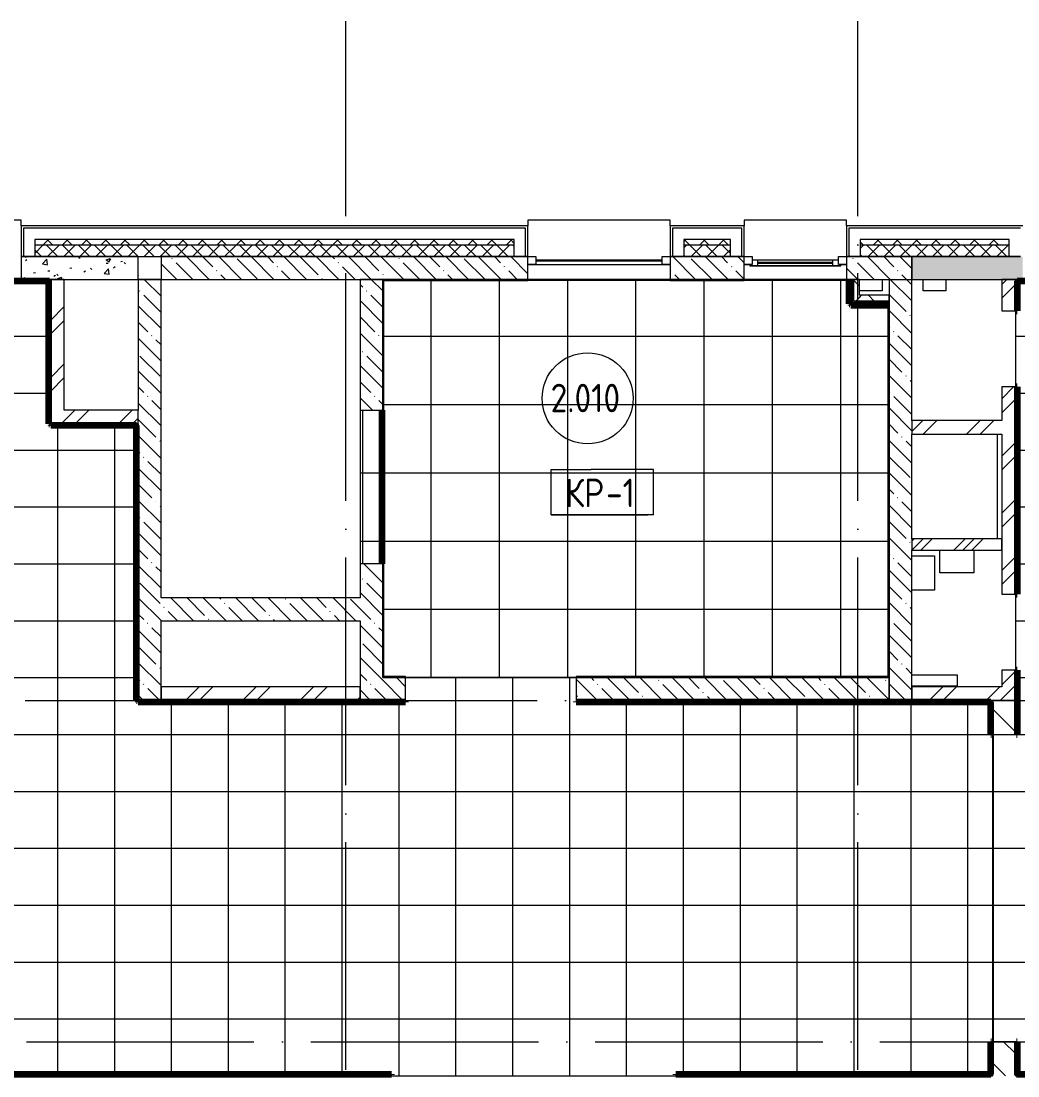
# Model space of a CAD drawing. Header units: millimetres. Extents: x 97 to 214665, y -4577 to 61202.
# Drawn here: x 81393 to 90156, y 51375 to 60645 of the extents above; entities that cross this region are included whole.
import ezdxf

# ---------------------------------------------------------------- set-up
doc = ezdxf.new("R2010")
doc.units = ezdxf.units.MM
doc.linetypes.add('ADSK_Линия сетки', pattern=[2500, 2000, -250, 0, -250])
for name, color, linetype, lineweight in [('A-AREA-____-IDEN', 2, 'Continuous', 20), ('A-FLOR-____-IDEN', 11, 'Continuous', 20), ('A-FLOR-____-OTLN', 192, 'Continuous', 9), ('A-FLOR-____-PATT', 8, 'Continuous', 9), ('A-GLAZ-____-MCUT', 151, 'Continuous', 9), ('A-GLAZ-____-OTLN', 151, 'Continuous', 9), ('A-WALL-____-MCUT', 113, 'Continuous', 9), ('A-WALL-____-PATT', 111, 'Continuous', 9), ('A-WALL-FNSH-MCUT', 113, 'Continuous', 9), ('I-WALL-____-OTLN', 2, 'Continuous', 9), ('S-GRID-____-OTLN', 1, 'Continuous', 9)]:
    doc.layers.add(name, color=color, linetype=linetype, lineweight=lineweight)
doc.styles.add('GOST Common', font='GOST_Common.ttf', dxfattribs={"width": 0.9, "height": 250})
pattern_1 = [(45, (0, 0), (-251.4472, 251.4472), []), (45, (0, 381), (-251.4472, 251.4472), [])]
pattern_2 = [(135, (0, 0), (-142.5612, -142.5612), []), (135, (142.56, 0), (-142.5612, -142.5612), [252.016, -50.403, 3.353, -47.05])]
pattern_3 = [(50, (0, 0), (364.3679, -31.8783), [38.1, -419.1]), (355, (0, 0), (-70.4859, 382.1133), [30.48, -335.28]), (100.451, (30.36, -2.66), (293.885, 350.2334), [32.38, -356.18]), (46.184, (0, 101.6), (542.1585, -84.0858), [57.15, -628.65]), (96.636, (45.2, 94.6), (474.805, 494.8554), [48.57, -534.27]), (351.184, (0, 101.6), (474.8102, 494.85), [45.72, -502.92]), (21, (50.8, 76.2), (303.2285, -204.5305), [38.1, -419.1]), (326, (50.8, 76.2), (123.6039, 368.376), [30.48, -335.28]), (71.451, (76.07, 59.16), (426.8341, 163.8427), [32.38, -356.18]), (37.5, (0, 0), (6.17665, 169.11015), [16.764, -314.452, 16.764, -323.596, -336.55]), (37.5, (0, 0), (6.17665, 169.11015), [-671.576, 16.764, -319.786]), (7.5, (0, 0), (133.63888, 200.3615), [16.764, -177.292, 16.764, -306.832, -128.27]), (7.5, (0, 0), (133.63888, 200.3615), [-517.652, 16.764, -111.506]), (327.5, (-113.28, 0), (271.18182, -11.45836), [16.764, -110.236, 16.764, -379.476, -525.78]), (327.5, (-113.28, 0), (271.18182, -11.45836), [-523.24, 16.764, -509.016]), (317.5, (-164.08, 0), (296.2585, 50.85285), [16.764, -148.336, 16.764, -246.38, -373.38]), (317.5, (-164.08, 0), (296.2585, 50.85285), [-428.244, 16.764, -356.616])]
pattern_4 = [(45, (0, 0), (-141.42136, 141.42136), []), (135, (0, 0), (-141.42136, -141.42136), [])]

# ---------------------------------------------------------------- blocks, each defined once
blk = doc.blocks.new('Окно_СКБ_1Ст1 - 120_Окно_СКБ_1Ст_900_ОК3л-29018700-О_АИ_ПП_4_200_Целиком')
at = {"layer": 'A-GLAZ-____-MCUT', "color": 90}
for p, q in [((-450, -195), (-450, -125)), ((-450, -125), (-380, -125)), ((-380, -125), (-380, -195)), ((380, -155), (-380, -155)), ((-380, -155), (-380, -195)), ((-330, -205), (-330, -155)), ((330, -205), (330, -155)), ((380, -195), (380, -125)), ((380, -125), (450, -125)), ((380, -195), (380, -155)), ((450, -125), (450, -195)), ((-380, -195), (-450, -195)), ((-380, -195), (-400, -195)), ((-400, -195), (-400, -205)), ((-400, -205), (400, -205)), ((400, -205), (-400, -205)), ((450, -195), (380, -195)), ((400, -195), (380, -195)), ((400, -205), (400, -195))]:
    blk.add_line(p, q, dxfattribs=at)
at = {"layer": 'A-GLAZ-____-MCUT', "color": 10, "lineweight": 5}
for p, q in [((-330, -175), (330, -175)), ((330, -185), (-330, -185))]:
    blk.add_line(p, q, dxfattribs=at)
at = {"layer": 'A-GLAZ-____-OTLN', "color": 10, "lineweight": 5}
for p, q in [((-450, -195), (-400, -195)), ((400, -195), (450, -195))]:
    blk.add_line(p, q, dxfattribs=at)
blk = doc.blocks.new('WNW_Отлив1 - Отлив_металлический 2-28596055-О_АИ_ПП_4_200_Целиком')
at = {"layer": 'A-GLAZ-____-OTLN', "color": 10, "lineweight": 5}
for p, q in [((450, 320), (-450, 320)), ((-450, 320), (-450, 270)), ((450, 270), (450, 320))]:
    blk.add_line(p, q, dxfattribs=at)
blk = doc.blocks.new('WNW_Отлив1 - Отлив_металлический 2-28598996-О_АИ_ПП_4_200_Целиком')
at = {"layer": 'A-GLAZ-____-OTLN', "color": 10, "lineweight": 5}
for p, q in [((625, 320), (-625, 320)), ((-625, 320), (-625, 270)), ((625, 270), (625, 320))]:
    blk.add_line(p, q, dxfattribs=at)
blk = doc.blocks.new('Окно_СКБ_1Ст1 - 120_Окно_СКБ_1Ст_1250_ОК14Л-29018784-О_АИ_ПП_4_200_Целиком')
at = {"layer": 'A-GLAZ-____-MCUT', "color": 90}
for p, q in [((-625, -195), (-625, -125)), ((-625, -125), (-555, -125)), ((-555, -125), (-555, -195)), ((555, -195), (555, -125)), ((555, -125), (625, -125)), ((625, -125), (625, -195)), ((-555, -195), (-625, -195)), ((625, -195), (555, -195))]:
    blk.add_line(p, q, dxfattribs=at)
at = {"layer": 'A-GLAZ-____-MCUT', "color": 10, "lineweight": 5}
for p, q in [((555, -155), (-555, -155)), ((555, -165), (-555, -165))]:
    blk.add_line(p, q, dxfattribs=at)
at = {"layer": 'A-GLAZ-____-OTLN', "color": 10, "lineweight": 5}
blk.add_line((-625, -195), (625, -195), dxfattribs=at)
blk = doc.blocks.new('0083_СОШ675_АР_R22_rvt-1-О_АИ_ПП_4_200_Целиком')
at = {"layer": 'A-WALL-____-PATT', "lineweight": 5}
h = blk.add_hatch(dxfattribs=at)
h.set_pattern_fill('FP_7', color=10, style=0, pattern_type=2)
h.set_pattern_definition([(135, (0, 0), (-84.85281, -84.85281), []), (225, (0, 0), (84.85281, -84.85281), [])])
h.paths.add_polyline_path([(69260, 58675), (69260, 58725), (63140.2, 58725), (63140.2, 58675), (68796.9, 58675)])
h.paths.add_polyline_path([(61290, 58675), (61700.2, 58675), (61700.2, 58725), (61290, 58725)])
h.paths.add_polyline_path([(60099.7, 58675), (60150, 58675), (60150, 58725), (52970.2, 58725), (52970.2, 58675), (59133.4, 58675)])
h.paths.add_polyline_path([(49930.2, 58675), (49930.2, 58725), (48670.2, 58725), (48670.2, 58675), (49469.8, 58675)])
h.paths.add_polyline_path([(45630.2, 58675), (45630.2, 58725), (44320.2, 58725), (44320.2, 58675), (45604.4, 58675)])
h.paths.add_polyline_path([(43180.2, 58675), (43180.2, 58725), (42770.2, 58725), (42770.2, 58675)])
h.paths.add_polyline_path([(41280.2, 58675), (41280.2, 58725), (39970.2, 58725), (39970.2, 58675), (40772.6, 58675)])
h.paths.add_polyline_path([(36930.2, 58675), (36930.2, 58725), (35620.2, 58725), (35620.2, 58675), (36907.2, 58675)])
h.paths.add_polyline_path([(32580.2, 58675), (32580.2, 58725), (31270.2, 58725), (31270.2, 58675), (32075.5, 58675)])
h.paths.add_polyline_path([(29720, 58675), (30130.2, 58675), (30130.2, 58725), (29720, 58725)])
h.paths.add_polyline_path([(28230, 58675), (28230, 58725), (24015, 58725), (24015, 58675), (25311, 58675)])
h.paths.add_polyline_path([(22411.9, 58675), (22525, 58675), (22525, 58725), (22025, 58725), (22025, 58675)])
h.paths.add_polyline_path([(20885, 58675), (20885, 58725), (12870, 58725), (12870, 58675), (20479.2, 58675)])
h.paths.add_polyline_path([(8883, 58675), (9830, 58675), (9830, 58725), (8870, 58725), (8870, 58675)])
h.paths.add_polyline_path([(7430, 58675), (7430, 58725), (-350, 58725), (-350, 58675), (5983.9, 58675)])
h = blk.add_hatch(dxfattribs=at)
h.set_pattern_fill('FP_21', color=10, style=0, pattern_type=2)
h.set_pattern_definition([(45, (0, 0), (-70.71068, 70.71068), []), (135, (0, 0), (-70.71068, -70.71068), [])])
h.paths.add_polyline_path([(69050, 58575), (69260, 58575), (69260, 58675), (63140.2, 58675), (63140.2, 58575), (68796.9, 58575)])
h.paths.add_polyline_path([(59250, 58575), (60150, 58575), (60150, 58675), (52970.2, 58675), (52970.2, 58575), (59133.4, 58575)])
h.paths.add_polyline_path([(61290, 58575), (61700.2, 58575), (61700.2, 58675), (61290, 58675)])
h.paths.add_polyline_path([(49650, 58575), (49650, 58575), (49930.2, 58575), (49930.2, 58675), (48670.2, 58675), (48670.2, 58575), (49469.8, 58575)])
h.paths.add_polyline_path([(45350, 58575), (45350, 58575), (45630.2, 58575), (45630.2, 58675), (44320.2, 58675), (44320.2, 58575), (44638.1, 58575)])
h.paths.add_polyline_path([(40772.6, 58575), (41280.2, 58575), (41280.2, 58675), (39970.2, 58675), (39970.2, 58575)])
h.paths.add_polyline_path([(43180.2, 58575), (43180.2, 58675), (42770.2, 58675), (42770.2, 58575)])
h.paths.add_polyline_path([(36907.2, 58575), (36930.2, 58575), (36930.2, 58675), (35620.2, 58675), (35620.2, 58575), (36350, 58575)])
h.paths.add_polyline_path([(31270.2, 58575), (32580.2, 58575), (32580.2, 58675), (31270.2, 58675)])
h.paths.add_polyline_path([(29720, 58575), (30130.2, 58575), (30130.2, 58675), (29720, 58675)])
h.paths.add_polyline_path([(28230, 58575), (28230, 58675), (24015, 58675), (24015, 58575), (25311, 58575)])
h.paths.add_polyline_path([(22525, 58575), (22525, 58675), (22025, 58675), (22025, 58575), (22411.9, 58575)])
h.paths.add_polyline_path([(20885, 58575), (20885, 58675), (12870, 58675), (12870, 58575), (20479.2, 58575)])
h.paths.add_polyline_path([(9830, 58575), (9830, 58675), (8870, 58675), (8870, 58575), (9100, 58575)])
h.paths.add_polyline_path([(7430, 58575), (7430, 58675), (-300, 58675), (-300, 58575), (5983.9, 58575)])
h = blk.add_hatch(dxfattribs=at)
h.set_pattern_fill('FP_74', color=10, style=0, pattern_type=2)
h.set_pattern_definition(pattern_3)
h.paths.add_polyline_path([(24925, 58375), (24925, 58575), (23895, 58575), (23895, 58375), (24344.6, 58375)])
h = blk.add_hatch(dxfattribs=at)
h.set_pattern_fill('FP_31', color=10, style=0, pattern_type=2)
h.set_pattern_definition(pattern_2)
h.paths.add_polyline_path([(31725, 58375), (31725, 58575), (31150.2, 58575), (31150.2, 58375), (31592.3, 58375)])
h.paths.add_polyline_path([(30142.8, 58375), (30250.2, 58375), (30250.2, 58575), (29600, 58575), (29600, 58375)])
h.paths.add_polyline_path([(28350, 58375), (28350, 58575), (25125, 58575), (25125, 58375), (25311, 58375)])
h = blk.add_hatch(dxfattribs=at)
h.set_pattern_fill('FP_74', color=10, style=0, pattern_type=2)
h.set_pattern_definition(pattern_3)
h.paths.add_polyline_path([(69050, 58375), (69050, 58575), (63750, 58575), (63750, 58375), (68796.9, 58375)])
h.paths.add_polyline_path([(63020.2, 58375), (63350, 58375), (63350, 58575), (63020.2, 58575), (63020.2, 58462.3)])
h.paths.add_polyline_path([(61545, 58375), (61820.2, 58375), (61820.2, 58575), (61170, 58575), (61170, 58375)])
h.paths.add_polyline_path([(60270, 58375), (60270, 58575), (59250, 58575), (59250, 58375), (60099.7, 58375)])
h.paths.add_polyline_path([(58850, 58375), (58850, 58575), (54750, 58575), (54750, 58375), (58167, 58375)])
h.paths.add_polyline_path([(54301.6, 58375), (54350, 58375), (54350, 58575), (52850.2, 58575), (52850.2, 58375), (53600, 58375)])
h.paths.add_polyline_path([(49650, 58375), (49650, 58575), (48550.2, 58575), (48550.2, 58375), (49469.8, 58375)])
h.paths.add_polyline_path([(45121.2, 58375), (45350, 58375), (45350, 58575), (44200.2, 58575), (44200.2, 58375), (44638.1, 58375)])
h.paths.add_polyline_path([(41400.2, 58375), (41400.2, 58575), (41250, 58575), (41250, 58375)])
h.paths.add_polyline_path([(43300.2, 58375), (43300.2, 58575), (42650.2, 58575), (42650.2, 58375), (42705.4, 58375)])
h.paths.add_polyline_path([(40772.6, 58375), (40850, 58375), (40850, 58575), (39850.2, 58575), (39850.2, 58375), (40289.5, 58375)])
h.paths.add_polyline_path([(37050.2, 58375), (37050.2, 58575), (36350, 58575), (36350, 58375), (36907.2, 58375)])
h.paths.add_polyline_path([(35940.9, 58375), (35950, 58375), (35950, 58575), (35500.2, 58575), (35500.2, 58375)])
h.paths.add_polyline_path([(32635, 58375), (32700.2, 58375), (32700.2, 58575), (31725, 58575), (31725, 58375), (32515, 58375)])
h = blk.add_hatch(dxfattribs=at)
h.set_pattern_fill('FP_11', color=10, style=0, pattern_type=2)
h.set_pattern_definition(pattern_1)
h.paths.add_polyline_path([(24275, 57105), (24275, 58375), (24155, 58375), (24155, 57105)])
h = blk.add_hatch(dxfattribs=at)
h.set_pattern_fill('FP_31', color=10, style=0, pattern_type=2)
h.set_pattern_definition(pattern_2)
h.paths.add_polyline_path([(25125, 54675), (25125, 58375), (24925, 58375), (24925, 54675)])
h = blk.add_hatch(dxfattribs=at)
h.set_pattern_fill('FP_31', color=10, style=0, pattern_type=2)
h.set_pattern_definition(pattern_2)
h.paths.add_polyline_path([(27075, 54675), (27075, 55875), (26875, 55875), (26875, 54675)])
h.paths.add_polyline_path([(27075, 57225), (27075, 58375), (26875, 58375), (26875, 57225)])
h = blk.add_hatch(dxfattribs=at)
h.set_pattern_fill('FP_20', color=252, style=0, pattern_type=2)
h.set_pattern_definition(pattern_4)
h.paths.add_polyline_path([(31265, 58185), (31265, 58375.1), (31215, 58375.1), (31215, 58185)])
h = blk.add_hatch(dxfattribs=at)
h.set_pattern_fill('FP_31', color=10, style=0, pattern_type=2)
h.set_pattern_definition(pattern_2)
h.paths.add_polyline_path([(31525, 54675), (31725, 54675), (31725, 58375), (31525, 58375), (31525, 54847.8)])
h = blk.add_hatch(dxfattribs=at)
h.set_pattern_fill('FP_11', color=10, style=0, pattern_type=2)
h.set_pattern_definition(pattern_1)
h.paths.add_polyline_path([(32635, 54795), (32635, 54940), (32515, 54940), (32515, 54795)])
h.paths.add_polyline_path([(32635, 55610), (32635, 57430), (32515, 57430), (32515, 55610)])
h.paths.add_polyline_path([(32635, 58100), (32635, 58375), (32515, 58375), (32515, 58100)])
h = blk.add_hatch(dxfattribs=at)
h.set_pattern_fill('FP_20', color=252, style=0, pattern_type=2)
h.set_pattern_definition(pattern_4)
h.paths.add_polyline_path([(31525, 58185), (31525, 58235), (31265, 58235), (31265, 58185)])
h = blk.add_hatch(dxfattribs=at)
h.set_pattern_fill('FP_11', color=10, style=0, pattern_type=2)
h.set_pattern_definition(pattern_1)
h.paths.add_polyline_path([(24925, 57105), (24925, 57225), (24275, 57225), (24275, 57105)])
h = blk.add_hatch(dxfattribs=at)
h.set_pattern_fill('FP_11', color=10, style=0, pattern_type=2)
h.set_pattern_definition(pattern_1)
h.paths.add_polyline_path([(31725, 57015), (32515, 57015), (32515, 57135), (31725, 57135)])
h = blk.add_hatch(dxfattribs=at)
h.set_pattern_fill('FP_15', color=10, style=0, pattern_type=2)
h.set_pattern_definition([(45, (0, 0), (-224.5064, 224.5064), []), (45, (79.38, 0), (0, 449.0128), []), (45, (-79.38, 0), (0, 449.0128), [])])
h.paths.add_polyline_path([(31725, 55995), (32515, 55995), (32515, 56095), (31725, 56095)])
h = blk.add_hatch(dxfattribs=at)
h.set_pattern_fill('FP_31', color=10, style=0, pattern_type=2)
h.set_pattern_definition(pattern_2)
h.paths.add_polyline_path([(26875, 55375), (26875, 55575), (25125, 55575), (25125, 55375), (25311, 55375)])
h = blk.add_hatch(dxfattribs=at)
h.set_pattern_fill('FP_11', color=10, style=0, pattern_type=2)
h.set_pattern_definition(pattern_1)
h.paths.add_polyline_path([(26875, 54675), (26875, 54795), (25125, 54795), (25125, 54675), (25311, 54675)])
h = blk.add_hatch(dxfattribs=at)
h.set_pattern_fill('FP_31', color=10, style=0, pattern_type=2)
h.set_pattern_definition(pattern_2)
h.paths.add_polyline_path([(31525, 54675), (31525, 54875), (28775, 54875), (28775, 54675), (31109.1, 54675)])
h.paths.add_polyline_path([(27075, 54675), (27275, 54675), (27275, 54875), (27075, 54875), (27075, 54847.8)])
h = blk.add_hatch(dxfattribs=at)
h.set_pattern_fill('FP_11', color=10, style=0, pattern_type=2)
h.set_pattern_definition(pattern_1)
h.paths.add_polyline_path([(32435, 54675), (32635, 54675), (32635, 54795), (31725, 54795), (31725, 54675)])
h = blk.add_hatch(dxfattribs=at)
h.set_pattern_fill('FP_8', color=10, style=0, pattern_type=2)
h.set_pattern_definition([(135, (0, 0), (-141.42136, -141.42136), [])])
h.paths.add_polyline_path([(32635, 51375), (32635, 51675), (32435, 51675), (32435, 51375)])
h.paths.add_polyline_path([(32435, 54375), (32635, 54375), (32635, 54675), (32435, 54675)])
at = {"layer": 'A-FLOR-____-OTLN', "color": 90}
for p, q in [((31265, 58374.8), (31464.8, 58374.8)), ((31464.8, 58374.8), (31464.8, 58274.8)), ((31825, 58274.8), (31825, 58374.8)), ((31825, 58374.8), (32025, 58374.8)), ((32025, 58374.8), (32025, 58274.8)), ((31464.8, 58274.8), (31265, 58274.8)), ((32025, 58274.8), (31825, 58274.8)), ((32475, 57015), (32475, 56095)), ((31970.5, 55795), (31970.5, 55995)), ((32270.5, 55995), (32270.5, 55795)), ((31725, 55945), (31925, 55945)), ((31925, 55945), (31925, 55645)), ((32270.5, 55795), (31970.5, 55795)), ((31925, 55645), (31725, 55645)), ((31725, 54900), (32125, 54900)), ((32125, 54900), (32125, 54800)), ((32125, 54800), (31725, 54800))]:
    blk.add_line(p, q, dxfattribs=at)
at = {"layer": 'A-WALL-____-MCUT', "color": 10, "lineweight": 5}
for p, q in [((23915, 58825), (23915, 58575)), ((28330, 58825), (23915, 58825)), ((28330, 58575), (28330, 58825)), ((29620, 58825), (29620, 58575)), ((30230.2, 58825), (29620, 58825)), ((30230.2, 58575), (30230.2, 58825)), ((31170.2, 58825), (31170.2, 58575)), ((32680.2, 58825), (31170.2, 58825)), ((24015, 58725), (24015, 58675)), ((28230, 58725), (24015, 58725)), ((28230, 58675), (28230, 58725)), ((29720, 58725), (29720, 58675)), ((30130.2, 58725), (29720, 58725)), ((30130.2, 58675), (30130.2, 58725)), ((31270.2, 58725), (31270.2, 58675)), ((32580.2, 58725), (31270.2, 58725)), ((32580.2, 58675), (32580.2, 58725)), ((24015, 58675), (24015, 58575)), ((28230, 58675), (24015, 58675)), ((28230, 58575), (28230, 58675)), ((29720, 58675), (29720, 58575)), ((30130.2, 58675), (29720, 58675)), ((30130.2, 58575), (30130.2, 58675)), ((31270.2, 58675), (31270.2, 58575)), ((32580.2, 58675), (31270.2, 58675)), ((32580.2, 58575), (32580.2, 58675)), ((24275, 58375), (24155, 58375)), ((31202.5, 58172.5), (31202.5, 58375.1)), ((32635, 58375), (32515, 58375)), ((31215, 58172.5), (31202.5, 58172.5)), ((31265, 58172.5), (31215, 58172.5)), ((31525, 58172.5), (31265, 58172.5)), ((24925, 57105), (24925, 57225)), ((31725, 57135), (31725, 57015)), ((31725, 56095), (31725, 55995)), ((32635, 54675), (32435, 54675))]:
    blk.add_line(p, q, dxfattribs=at)
at = {"layer": 'A-WALL-____-MCUT', "color": 50, "lineweight": 13}
for p, q in [((23895, 58575), (23915, 58575)), ((23895, 58575), (23895, 58375)), ((23915, 58575), (23895, 58575)), ((23915, 58575), (24015, 58575)), ((24015, 58575), (23915, 58575)), ((24015, 58575), (24925, 58575)), ((24925, 58575), (24015, 58575)), ((24925, 58375), (24925, 58575)), ((25125, 58575), (28230, 58575)), ((25125, 58575), (25125, 58375)), ((28230, 58575), (25125, 58575)), ((28230, 58575), (28330, 58575)), ((28330, 58575), (28230, 58575)), ((28330, 58575), (28350, 58575)), ((28350, 58575), (28330, 58575)), ((28350, 58375), (28350, 58575)), ((29600, 58575), (29620, 58575)), ((29600, 58575), (29600, 58375)), ((29620, 58575), (29600, 58575)), ((29620, 58575), (29720, 58575)), ((29720, 58575), (29620, 58575)), ((29720, 58575), (30130.2, 58575)), ((30130.2, 58575), (29720, 58575)), ((30130.2, 58575), (30230.2, 58575)), ((30230.2, 58575), (30130.2, 58575)), ((30230.2, 58575), (30250.2, 58575)), ((30250.2, 58575), (30230.2, 58575)), ((30250.2, 58375), (30250.2, 58575)), ((31150.2, 58575), (31170.2, 58575)), ((31150.2, 58575), (31150.2, 58375)), ((31170.2, 58575), (31150.2, 58575)), ((31170.2, 58575), (31270.2, 58575)), ((31270.2, 58575), (31170.2, 58575)), ((31270.2, 58575), (31725, 58575)), ((31725, 58575), (31270.2, 58575)), ((31725, 58575), (32580.2, 58575)), ((31725, 58375), (31725, 58575)), ((31725, 58575), (31725, 58375)), ((32580.2, 58575), (31725, 58575)), ((32580.2, 58575), (32680.2, 58575)), ((32680.2, 58575), (32580.2, 58575)), ((23895, 58375), (24155, 58375)), ((24155, 58375), (24155, 57105)), ((24275, 57225), (24275, 58375)), ((24275, 58375), (24925, 58375)), ((24925, 58375), (24925, 57225)), ((25125, 58375), (24925, 58375)), ((25125, 58375), (28350, 58375)), ((25125, 55575), (25125, 58375)), ((26875, 58375), (26875, 57225)), ((27075, 58375), (26875, 58375)), ((27075, 57225), (27075, 58375)), ((29600, 58375), (30250.2, 58375)), ((31150.2, 58375), (31525, 58375)), ((31265, 58375.1), (31215, 58375.1)), ((31215, 58185), (31215, 58375.1)), ((31265, 58235), (31265, 58375.1)), ((31525, 58375), (31525, 54675)), ((31725, 57135), (31725, 58375)), ((31725, 58375), (32515, 58375)), ((32515, 58375), (32515, 58100)), ((32635, 58100), (32635, 58375)), ((32635, 58375), (32700.2, 58375)), ((31525, 58235), (31265, 58235)), ((31525, 58185), (31525, 58235)), ((31265, 58185), (31215, 58185)), ((31525, 58185), (31265, 58185)), ((32515, 58100), (32635, 58100)), ((32635, 57430), (32515, 57430)), ((32515, 57430), (32515, 57135)), ((32635, 55610), (32635, 57430)), ((24925, 57225), (24275, 57225)), ((26875, 57225), (27075, 57225)), ((24155, 57105), (24275, 57105)), ((24275, 57105), (24925, 57105)), ((24925, 57105), (24925, 54675)), ((32515, 57135), (31725, 57135)), ((31725, 57015), (32515, 57015)), ((31725, 56095), (31725, 57015)), ((32515, 57015), (32515, 55610)), ((32515, 56095), (31725, 56095)), ((32515, 55995), (32515, 56095)), ((31725, 55995), (32515, 55995)), ((31725, 54675), (31725, 55995)), ((26875, 55875), (26875, 55575)), ((27075, 55875), (26875, 55875)), ((27075, 54875), (27075, 55875)), ((26875, 55575), (25125, 55575)), ((32515, 55610), (32635, 55610)), ((25125, 55375), (26875, 55375)), ((25125, 54675), (25125, 55375)), ((26875, 55375), (26875, 54675)), ((32635, 54940), (32515, 54940)), ((32515, 54940), (32515, 54795)), ((32635, 54795), (32635, 54940)), ((26875, 54795), (25125, 54795)), ((25125, 54795), (25125, 54675)), ((26875, 54675), (26875, 54795)), ((27275, 54875), (27075, 54875)), ((27275, 54675), (27275, 54875)), ((31525, 54875), (28775, 54875)), ((28775, 54875), (28775, 54675)), ((31525, 54675), (31525, 54875)), ((32515, 54795), (31725, 54795)), ((31725, 54795), (31725, 54675)), ((32635, 54675), (32635, 54795)), ((24925, 54675), (25125, 54675)), ((25125, 54675), (26875, 54675)), ((26875, 54675), (27075, 54675)), ((27075, 54675), (27275, 54675)), ((28775, 54675), (31525, 54675)), ((31525, 54675), (31725, 54675)), ((31725, 54675), (32435, 54675)), ((32435, 54675), (32435, 54375)), ((32635, 54375), (32635, 54675)), ((32435, 54375), (32635, 54375)), ((32435, 51675), (32435, 51375)), ((32635, 51675), (32435, 51675)), ((32635, 51375), (32635, 51675))]:
    blk.add_line(p, q, dxfattribs=at)
at = {"layer": 'A-WALL-____-MCUT', "color": 90}
blk.add_line((24925, 58575), (25125, 58575), dxfattribs=at)
at = {"layer": 'A-WALL-FNSH-MCUT', "color": 90}
for p, q in [((28350, 58845), (23895, 58845)), ((23895, 58845), (23895, 58575)), ((28350, 58575), (28350, 58845)), ((30250.2, 58845), (29600, 58845)), ((29600, 58845), (29600, 58575)), ((30250.2, 58575), (30250.2, 58845)), ((32700.2, 58845), (31150.2, 58845)), ((31150.2, 58845), (31150.2, 58575)), ((31190, 58375.1), (31190, 58160)), ((31202.5, 58375.1), (31190, 58375.1)), ((31215, 58375.1), (31202.5, 58375.1)), ((31190, 58160), (31202.5, 58160)), ((31202.5, 58160), (31215, 58160)), ((31215, 58160), (31265, 58160)), ((31265, 58160), (31525, 58160)), ((31525, 58172.5), (31525, 58185)), ((31525, 58160), (31525, 58172.5))]:
    blk.add_line(p, q, dxfattribs=at)
at = {"layer": 'I-WALL-____-OTLN', "color": 90}
for p, q in [((23895, 58375), (22645, 58375)), ((29600, 58375), (28350, 58375)), ((31150.2, 58375), (30250.2, 58375))]:
    blk.add_line(p, q, dxfattribs=at)
at = {"layer": 'A-GLAZ-____-OTLN', "color": 90, "lineweight": 9}
for name, p in [('WNW_Отлив1 - Отлив_металлический 2-28598996-О_АИ_ПП_4_200_Целиком', (23270, 58575)), ('WNW_Отлив1 - Отлив_металлический 2-28598996-О_АИ_ПП_4_200_Целиком', (28975, 58575)), ('WNW_Отлив1 - Отлив_металлический 2-28596055-О_АИ_ПП_4_200_Целиком', (30700.2, 58575)), ('Окно_СКБ_1Ст1 - 120_Окно_СКБ_1Ст_1250_ОК14Л-29018784-О_АИ_ПП_4_200_Целиком', (28975, 58700)), ('Окно_СКБ_1Ст1 - 120_Окно_СКБ_1Ст_900_ОК3л-29018700-О_АИ_ПП_4_200_Целиком', (30700.2, 58700))]:
    blk.add_blockref(name, p, dxfattribs=at)
blk = doc.blocks.new('ADSK_Марка_Перекрытие - Типоразмер_ADSK_Марка-158127-О_АИ_ПП_4_200_Целиком')
at = {"layer": 'A-FLOR-____-IDEN'}
for p, q in [((-4.5, 4), (-1, 4)), ((-4.5, 0), (-4.5, 4)), ((4.5, 4), (-1, 4)), ((4.5, 0), (4.5, 4)), ((4.5, 0), (-4.5, 0)), ((-4.5, 0), (4, 0))]:
    blk.add_line(p, q, dxfattribs=at)
blk = doc.blocks.new('ADSK_Марка_Помещение_ОдноЗначение - Номер-159740-О_АИ_ПП_4_200_Целиком')
at = {"layer": 'A-AREA-____-IDEN'}
blk.add_circle((0, 0), 4, dxfattribs=at)

msp = doc.modelspace()

# ---------------------------------------------------------------- hatches: boundary and pattern name
at = {"layer": 'A-FLOR-____-PATT'}
h = msp.add_hatch(dxfattribs=at)
h.set_pattern_fill('FP_212', color=256, style=0, pattern_type=2)
h.set_pattern_definition([(0, (73715.6, 54875), (0, 500), []), (90, (73715.6, 54875), (-500, 3e-14), [])])
h.paths.add_polyline_path([(60197.386232, 51374.999414), (60198.09249, 51374.999414), (60198.09249, 51390), (72248.136333, 51390), (72248.136333, 51375), (74748.136333, 51374.999414), (74748.136333, 51390), (75548.114412, 51390), (75548.114412, 51375), (78048.114412, 51374.999414), (78048.114412, 51390), (84648.114412, 51390), (84648.1147, 51375), (87148.114412, 51375), (87148.114412, 51390), (89918.114412, 51390), (89918.114412, 51674.999707), (89933.114412, 51674.999707), (89933.114412, 54374.999707), (89918.114412, 54374.999707), (89918.114412, 54660.000586), (86273.114412, 54660.000586), (86272.953819, 54875), (84773.114412, 54875), (84772.546252, 54660.000586), (82423.114412, 54660.000586), (82423.114412, 54665.000586), (82413.114412, 54665.000586), (82413.114412, 54675.000586), (82408.114412, 54675.000586), (82408.114412, 57090), (81653.114412, 57090), (81653.114412, 57095), (81643.114998, 57095), (81643.114412, 57104.999414), (81638.114412, 57104.999414), (81638.114412, 58360), (80155.114412, 58360), (80155.114412, 58160.000586), (80150.114412, 58160), (80150.114412, 58150.000586), (80140.114412, 58150.000586), (80139.072846, 58145.000586), (79913.114412, 58145.000586), (79913.114412, 58115.000586), (79898.114412, 58114.999414), (79898.114475, 57015.000586), (79913.114412, 57014.999414), (79913.114412, 54675), (79908.114412, 54675), (79908.114412, 54665.000586), (79898.114412, 54665.000586), (79896.985344, 54660.000586), (76380.057745, 54660.000586), (76380.057745, 54655.000586), (75878.407745, 54655.000586), (75878.407745, 54660.000586), (73258.152157, 54660.000586), (73258.152157, 54675), (73248.152157, 54675), (73248.152157, 54795), (72208.152157, 54793.857143), (72208.152157, 54660.000586), (71098.152157, 54660.000586), (71098.152157, 54665.000586), (71088.152157, 54665.000586), (71088.152157, 54675), (71083.152157, 54675), (71083.152157, 58360.000586), (66958.136333, 58360.000586), (66958.136333, 58160), (66953.136333, 58160), (66953.136333, 58150), (66943.136333, 58150), (66943.136333, 58145), (66613.114412, 58145), (66613.114412, 54675), (66608.114412, 54675), (66608.114412, 54665.000586), (66598.114412, 54665.000586), (66598.071248, 54660.000586), (66198.114412, 54660.000586), (66198.114412, 54874.999432), (64558.114412, 54875), (64558.114412, 54660.000586), (57688.114412, 54660.000586), (57688.114412, 54314.727081), (57683.114412, 54314.727081), (57683.114412, 54304.727081), (57673.114412, 54304.727081), (57672.679987, 54299.727081), (57513.114412, 54299.727081), (57513.114412, 51715.000586), (57673.114412, 51715.000586), (57673.114412, 51710.000586), (57683.114412, 51710.000586), (57683.926363, 51700.000586), (57688.114412, 51700.000586), (57688.114412, 51390), (57698.09249, 51390), (57698.09249, 51375), (59616.632787, 51375)])
h = msp.add_hatch(dxfattribs=at)
h.set_pattern_fill('FP_219', color=256, style=0, pattern_type=2)
h.set_pattern_definition([(90, (86798.1, 56675), (-600, 4e-14), []), (180, (86798.1, 56675), (7e-14, -600), [])])
h.paths.add_polyline_path([(89023.114412, 54875), (89023.111804, 54875.000586), (89013.114412, 54875)])
h.paths.add_polyline_path([(86273.114412, 54875.000586), (86273.114412, 54885.000586), (89013.114412, 54885.000586), (89013.114412, 58145.000586), (88688.114412, 58145.000586), (88688.114412, 58150.000586), (88678.114412, 58150.000586), (88678.114412, 58160.000586), (88673.114412, 58160.783718), (88673.114412, 58365.000586), (84583.114412, 58365.000586), (84583.114412, 54885.000586), (84773.114412, 54885.000586), (84773.114412, 54875.000586)])
h.paths.add_polyline_path([(84568.114412, 55875), (84568.114412, 57225), (84373.114412, 57225), (84373.114412, 55875)])
h = msp.add_hatch(dxfattribs=at)
h.set_pattern_fill('FP_211', color=256, style=0, pattern_type=2)
h.set_pattern_definition([(0, (108440.6, 54875), (0, 500), []), (90, (108440.6, 54875), (-500, 3e-14), [])])
h.paths.add_polyline_path([(125118.114412, 51374.999414), (125118.714412, 51390), (126748.114412, 51390), (126748.114412, 54660.000586), (125288.136876, 54660.000586), (125288.136876, 54675), (124188.136876, 54675), (124188.136876, 54660.000586), (123418.114412, 54660.000586), (123418.107965, 54795), (122428.114412, 54795), (122428.114412, 54675), (122318.114412, 54675), (122318.114412, 54660.000586), (121263.124388, 54660.000586), (121263.124388, 54475), (121258.124388, 54475), (121258.124388, 54465), (121248.124388, 54465), (121248.114412, 54460), (120848.124388, 54460), (120848.114412, 54465), (120838.124388, 54465), (120838.124388, 54474.999414), (120833.124388, 54474.999414), (120833.124388, 58160.000586), (120521.343848, 58160.000586), (120521.343848, 58165.000586), (120511.343848, 58165.000586), (120511.343848, 58175.000586), (120506.343848, 58175.000586), (120506.343848, 58360.011786), (119178.114412, 58360.011786), (119178.114412, 58110.011786), (119163.114412, 58109.999414), (119163.137253, 57010.011786), (119178.114412, 57009.999414), (119178.114412, 54675.000586), (119173.114412, 54675.000586), (119173.114412, 54665.000586), (119163.114412, 54665.000586), (119163.114412, 54660.000586), (116763.114412, 54660.000586), (116763.114412, 54475.000586), (116758.114412, 54475), (116758.114412, 54465.000586), (116748.114412, 54465.000586), (116748.114412, 54460.000586), (116348.114412, 54460.000586), (116348.114412, 54465.000586), (116338.114412, 54465.000586), (116338.114412, 54475.000586), (116333.114412, 54475), (116333.114412, 54655.000586), (115842.731325, 54655.000586), (115842.731325, 54660.000586), (112263.114412, 54660.000586), (112263.114412, 54475.000586), (112258.114412, 54475), (112258.114412, 54465.000586), (112248.114412, 54465.000586), (112248.114412, 54460.000586), (111848.114412, 54460.000586), (111848.114412, 54465.000586), (111838.114412, 54465.000586), (111838.114412, 54474.999414), (111833.114412, 54474.999414), (111833.114412, 54660.000586), (110978.114412, 54660.000586), (110978.114412, 54665.000586), (110968.114412, 54665.000586), (110968.114412, 54675.000586), (110963.114412, 54675.874627), (110963.114412, 55039.999414), (110978.114412, 55039.999414), (110978.114412, 55709.999414), (110963.114412, 55709.999414), (110963.114412, 56254.999414), (110978.114412, 56254.999414), (110978.114412, 56924.999414), (110963.114412, 56924.999414), (110963.114412, 57369.999414), (110978.114412, 57369.999414), (110978.114412, 58039.999414), (110963.114412, 58039.999414), (110963.114412, 58145.000586), (110702.809855, 58145.000586), (110702.809855, 58150.000586), (110692.809855, 58150.000586), (110692.809855, 58160), (110687.809855, 58160.071325), (110687.809855, 58360), (107563.343384, 58360), (107563.343384, 58168.000586), (107558.343384, 58168.000586), (107558.343384, 58158.000586), (107548.343384, 58158.000586), (107548.114266, 58153.000586), (106772.848772, 58153.000586), (106772.848772, 58158.000586), (106762.848772, 58158.000586), (106762.848772, 58168.000586), (106757.848772, 58168.000586), (106757.848772, 58360), (103263.343384, 58360), (103263.343384, 58168.000586), (103258.343384, 58168.000586), (103258.343384, 58158.000586), (103248.343384, 58158.000586), (103248.114412, 58153.000586), (102472.870694, 58153.000586), (102472.870694, 58158.000586), (102462.870694, 58158.000586), (102462.870694, 58168.000586), (102457.870694, 58168.000586), (102457.870694, 58360), (98763.343384, 58360), (98763.343384, 58168.001172), (98758.343384, 58168.001172), (98758.343384, 58158.001172), (98748.343384, 58158.001172), (98748.092636, 58153.001172), (97972.848772, 58153.001172), (97972.848772, 58158.001172), (97962.848772, 58158.001172), (97962.848772, 58168.001172), (97957.848772, 58168.001172), (97957.848772, 58360.05818), (93863.365306, 58359.997624), (93863.365306, 58175.000586), (93858.365306, 58175.000586), (93858.365306, 58165.000586), (93848.365306, 58165.000586), (93848.114312, 58160.000586), (93448.114412, 58160.000586), (93448.114345, 58165.000586), (93438.114412, 58165.000586), (93438.114412, 58175.000586), (93433.114412, 58175.905558), (93433.114412, 58360.05818), (90148.114412, 58359.162205), (90148.114412, 58099.999414), (90133.114412, 58099.999414), (90133.114412, 57429.999414), (90148.114412, 57429.999414), (90148.114412, 55610), (90133.114412, 55610), (90133.114412, 54940), (90148.114412, 54940), (90148.114412, 54374.999707), (89933.114412, 54374.999707), (89933.114412, 51674.999707), (90148.114412, 51674.999707), (90149.155255, 51390), (94443.114412, 51390), (94443.114412, 51375), (96943.114412, 51375), (96943.114412, 51390), (103448.114412, 51390), (103448.114412, 51375), (105948.114412, 51374.999414), (105948.114412, 51390), (112758.114412, 51390), (112758.114412, 51375), (114758.114412, 51374.999414), (114758.114412, 51390), (123118.114412, 51390), (123118.714412, 51375), (123395.944787, 51375)])
h.paths.add_polyline_path([(91108.114412, 51374.999414), (91108.11195, 51375), (90988.114412, 51375)])
h.paths.add_polyline_path([(107463.82976, 54460), (107148.114412, 54460), (107148.114412, 54465), (107138.114412, 54465), (107138.114412, 54475), (107133.114412, 54475), (107133.114412, 54874.999414), (107138.114412, 54875), (107138.114412, 54885), (107148.114412, 54885), (107148.114412, 54890), (107548.09249, 54890), (107548.114412, 54885.000548), (107558.09249, 54885), (107558.09249, 54875), (107563.09249, 54874.124786), (107563.09249, 54474.999414), (107558.09249, 54474.999414), (107558.09249, 54465), (107548.09249, 54465), (107548.09249, 54460)])
h.paths.add_polyline_path([(102848.114412, 54460), (102848.114412, 54465), (102838.114412, 54465), (102838.114412, 54474.999414), (102833.114412, 54475), (102833.114412, 54874.999414), (102838.114412, 54875), (102838.114412, 54885), (102848.114412, 54885), (102848.114412, 54890), (103248.09249, 54890), (103248.114412, 54885.000548), (103258.09249, 54884.341301), (103258.09249, 54875), (103263.09249, 54874.999414), (103263.09249, 54475), (103258.09249, 54475), (103258.09249, 54465), (103248.09249, 54465), (103248.09249, 54460), (103184.657214, 54460)])
h.paths.add_polyline_path([(98748.114412, 54460), (98348.114412, 54460), (98348.114412, 54465), (98338.114412, 54465), (98338.114412, 54474.999414), (98333.114412, 54475), (98333.114412, 54875.000586), (98338.114412, 54875.000586), (98338.114412, 54885.000586), (98348.114412, 54885.000586), (98348.114412, 54890.000586), (98748.114312, 54890.000586), (98748.114412, 54885.000586), (98758.114412, 54883.859057), (98758.114412, 54875.000586), (98763.114412, 54874.999414), (98763.114412, 54475), (98758.114412, 54474.999414), (98758.114412, 54465), (98748.114412, 54465)])
h.paths.add_polyline_path([(93848.114412, 54460.000586), (93448.114412, 54460.000586), (93448.114412, 54465.000586), (93438.114412, 54465.668419), (93438.114412, 54475.000586), (93433.114412, 54475.000586), (93433.114412, 54875.000586), (93438.114412, 54875.000586), (93438.620014, 54885.000586), (93448.114412, 54885.000586), (93448.114412, 54890.000586), (93848.114412, 54890.000586), (93848.114412, 54885.000586), (93858.114412, 54885.000586), (93858.114412, 54875.000586), (93863.114412, 54874.999414), (93863.114412, 54474.999414), (93858.114412, 54474.999414), (93858.114412, 54465.000586), (93848.114412, 54465.000586)])
h.paths.add_polyline_path([(103247.265927, 58168.000586), (103248.343384, 58168.000586), (103248.114412, 58175.000586), (102848.114412, 58175.000586), (102848.114412, 58168.000586), (103102.527332, 58168.000586)])
h.paths.add_polyline_path([(107148.114412, 58168.000586), (107548.343384, 58168.000586), (107548.114412, 58175.000586), (107148.114412, 58175.000586)])
h.paths.add_polyline_path([(98748.092537, 58168.001172), (98748.343384, 58168.001172), (98748.09249, 58175.000586), (98348.09249, 58175.000586), (98348.114412, 58168.001172), (98747.244123, 58168.001172)])
h.paths.add_polyline_path([(93848.114412, 58175.000586), (93848.365306, 58175.012751), (93848.114412, 58358.248371)])
at = {"layer": 'A-WALL-____-PATT'}
for points in [[(81643.114412, 58365), (81643.114412, 58375), (81393.114412, 58375), (81393.114412, 58365)], [(81643.114412, 57105), (81653.114412, 57105), (81653.114412, 58375), (81643.114412, 58375), (81643.114412, 57739.375891)], [(84583.114412, 54875.000586), (84583.114412, 58365.000586), (84573.114412, 58365.000586), (84573.114412, 54875.000586)], [(88688.114412, 58150.000586), (88688.114412, 58375.000586), (88678.114412, 58375.000586), (88678.114412, 58150.000586)], [(89013.114412, 58150.000586), (89023.114412, 58150.000586), (89023.114412, 58160.000586), (88688.114412, 58160.000586), (88688.114412, 58150.000586)], [(89023.114412, 54885.000586), (89023.114412, 58150.000586), (89013.114412, 58150.000586), (89013.114412, 54885.000586)], [(82413.114412, 57095), (82413.114412, 57105), (81643.114412, 57105), (81643.114412, 57095)], [(82413.114412, 54665.000586), (82423.114412, 54665.000586), (82423.114412, 57105), (82413.114412, 57105), (82413.114412, 54847.792418)], [(84573.114412, 54665.000586), (84573.114412, 54675.000586), (82423.114412, 54675.000586), (82423.114412, 54665.000586), (82809.109878, 54665.000586)], [(89923.114412, 54665.000586), (89923.114412, 54675.000586), (86473.114412, 54675.000586), (86473.114412, 54665.000586), (88607.229151, 54665.000586)]]:
    msp.add_hatch(color=7, dxfattribs=at).paths.add_polyline_path(points)
h = msp.add_hatch(color=7, dxfattribs=at)
h.paths.add_polyline_path([(87748.343384, 58365.000586), (87748.343384, 58375.000586), (87098.114412, 58375.000586), (87098.114412, 58365.000586), (87640.875939, 58365.000586)])
h.paths.add_polyline_path([(88678.114412, 58365.000586), (88678.114412, 58375.000586), (88648.343384, 58375.000586), (88648.343384, 58365.000586)])
h.paths.add_polyline_path([(84573.114412, 58365.000586), (85848.114412, 58365.000586), (85848.114412, 58375.000586), (84573.114412, 58375.000586)])
h = msp.add_hatch(color=7, dxfattribs=at)
h.paths.add_polyline_path([(93448.114412, 58365.05818), (93448.114412, 58375.05818), (92998.343384, 58375.05818), (92998.343384, 58365.05818), (93438.995211, 58365.05818)])
h.paths.add_polyline_path([(90133.114412, 58365.05818), (90198.343384, 58365.05818), (90198.343384, 58375.05818), (90132.848772, 58375.05818)])
h = msp.add_hatch(color=7, dxfattribs=at)
h.paths.add_polyline_path([(90143.114412, 51385), (90143.114412, 51674.999707), (90133.114412, 51674.999707), (90133.114412, 51385)])
h.paths.add_polyline_path([(90133.114412, 54374.999707), (90143.114412, 54374.999707), (90143.114412, 54940), (90133.114412, 54940), (90133.114412, 54847.792418)])
h.paths.add_polyline_path([(90143.114412, 55610), (90143.114412, 57429.999414), (90133.114412, 57429.999414), (90133.114412, 55610)])
h.paths.add_polyline_path([(90143.114412, 58099.999414), (90143.114412, 58365.05818), (90133.114412, 58365.05818), (90133.114412, 58099.999414)])
h = msp.add_hatch(color=7, dxfattribs=at)
h.paths.add_polyline_path([(89023.114412, 54875.000586), (89023.114412, 54885.000586), (86273.114412, 54885.000586), (86273.114412, 54875.000586), (88607.229151, 54875.000586)])
h.paths.add_polyline_path([(84773.114412, 54875.000586), (84773.114412, 54885.000586), (84583.114412, 54885.000586), (84583.114412, 54875.000586)])
h = msp.add_hatch(color=7, dxfattribs=at)
h.paths.add_polyline_path([(86473.114412, 54665.000586), (86473.114412, 54675.000586), (86273.114412, 54675.000586), (86273.114412, 54665.000586)])
h.paths.add_polyline_path([(84573.114412, 54665.000586), (84773.114412, 54665.000586), (84773.114412, 54675.000586), (84573.114412, 54675.000586)])
h = msp.add_hatch(color=7, dxfattribs=at)
h.paths.add_polyline_path([(89933.114412, 51375), (89933.114412, 51674.999707), (89923.114412, 51674.999707), (89923.114412, 51375)])
h.paths.add_polyline_path([(89933.114412, 54374.999707), (89933.114412, 54675.000586), (89923.114412, 54675.000586), (89923.114412, 54374.999707)])
h = msp.add_hatch(color=7, dxfattribs=at)
h.paths.add_polyline_path([(89923.114412, 51375), (89923.114412, 51385), (87148.114412, 51385), (87148.114412, 51375), (89573.582363, 51375)])
h.paths.add_polyline_path([(84648.114412, 51375), (84648.114412, 51385), (78048.114412, 51385), (78048.114412, 51375), (83775.46309, 51375)])
h.paths.add_polyline_path([(75548.114412, 51375), (75548.114412, 51385), (74748.136333, 51385), (74748.136333, 51375), (75078.284181, 51375)])
h.paths.add_polyline_path([(72248.136333, 51375), (72248.136333, 51385), (60198.09249, 51385), (60198.09249, 51375), (71212.871333, 51375)])
h.paths.add_polyline_path([(57683.926363, 51375), (57698.09249, 51375), (57698.09249, 51385), (57673.114412, 51385), (57673.114412, 51375)])
h = msp.add_hatch(color=7, dxfattribs=at)
h.paths.add_polyline_path([(103168.114412, 51375), (103168.114412, 51385), (96943.114412, 51385), (96943.114412, 51375), (103102.527332, 51375)])
h.paths.add_polyline_path([(94443.114412, 51375), (94443.114412, 51385), (90133.114412, 51385), (90133.114412, 51375), (94405.348423, 51375)])

# ---------------------------------------------------------------- linework, layer by layer
at = {"layer": 'A-FLOR-____-OTLN'}
for p, q in [((90133.114412, 58099.999414), (90133.114412, 57429.999414)), ((84373.114412, 57225), (84373.114412, 55875)), ((90133.114412, 55610), (90133.114412, 54940)), ((86273.114412, 54875), (84773.114412, 54875)), ((84773.114412, 54875), (86273.114412, 54875)), ((89933.114412, 54374.999707), (89933.114412, 51674.999707)), ((84648.114412, 51374.999414), (87148.114412, 51374.999414))]:
    msp.add_line(p, q, dxfattribs=at)
at = {"layer": 'A-WALL-____-MCUT', "color": 7}
for p, q in [((81653.114412, 58375), (81393.114412, 58375)), ((81393.114412, 58375), (81393.114412, 58365)), ((81393.114412, 58365), (81643.114412, 58365)), ((81643.114412, 58365), (81643.114412, 57095)), ((81653.114412, 57105), (81653.114412, 58375)), ((85848.114412, 58375.000586), (84573.114412, 58375.000586)), ((84573.114412, 58375.000586), (84573.114412, 54875.000586)), ((84583.114412, 58365.000586), (85848.114412, 58365.000586)), ((84583.114412, 54885.000586), (84583.114412, 58365.000586)), ((85848.114412, 58365.000586), (85848.114412, 58375.000586)), ((87748.343384, 58375.000586), (87098.114412, 58375.000586)), ((87098.114412, 58375.000586), (87098.114412, 58365.000586)), ((87098.114412, 58365.000586), (87748.343384, 58365.000586)), ((87748.343384, 58365.000586), (87748.343384, 58375.000586)), ((88688.114412, 58375.000586), (88648.343384, 58375.000586)), ((88648.343384, 58375.000586), (88648.343384, 58365.000586)), ((88648.343384, 58365.000586), (88678.114412, 58365.000586)), ((88678.114412, 58365.000586), (88678.114412, 58150.000586)), ((88688.114412, 58160.000586), (88688.114412, 58375.000586)), ((90198.343384, 58375.05818), (90132.848772, 58375.05818)), ((90132.848772, 58375.05818), (90132.848772, 58365.05818)), ((90132.848772, 58365.05818), (90133.114412, 58365.05818)), ((90133.114412, 58365.05818), (90133.114412, 58099.999414)), ((90143.114412, 58099.999414), (90143.114412, 58365.05818)), ((90143.114412, 58365.05818), (90198.343384, 58365.05818)), ((88678.114412, 58150.000586), (89013.114412, 58150.000586)), ((89023.114412, 58160.000586), (88688.114412, 58160.000586)), ((89013.114412, 58150.000586), (89013.114412, 54885.000586)), ((89023.114412, 54875.000586), (89023.114412, 58160.000586)), ((90133.114412, 58099.999414), (90143.114412, 58099.999414)), ((90143.114412, 57429.999414), (90133.114412, 57429.999414)), ((90133.114412, 57429.999414), (90133.114412, 55610)), ((90143.114412, 55610), (90143.114412, 57429.999414)), ((82423.114412, 57105), (81653.114412, 57105)), ((82423.114412, 54675.000586), (82423.114412, 57105)), ((81643.114412, 57095), (82413.114412, 57095)), ((82413.114412, 57095), (82413.114412, 54665.000586)), ((90133.114412, 55610), (90143.114412, 55610)), ((84773.114412, 54885.000586), (84583.114412, 54885.000586)), ((84773.114412, 54875.000586), (84773.114412, 54885.000586)), ((89013.114412, 54885.000586), (86273.114412, 54885.000586)), ((86273.114412, 54885.000586), (86273.114412, 54875.000586)), ((90143.114412, 54940), (90133.114412, 54940)), ((90133.114412, 54940), (90133.114412, 54374.999707)), ((90143.114412, 54374.999707), (90143.114412, 54940)), ((84573.114412, 54875.000586), (84773.114412, 54875.000586)), ((86273.114412, 54875.000586), (89023.114412, 54875.000586)), ((82413.114412, 54665.000586), (84773.114412, 54665.000586)), ((84773.114412, 54675.000586), (82423.114412, 54675.000586)), ((84773.114412, 54665.000586), (84773.114412, 54675.000586)), ((86273.114412, 54675.000586), (86273.114412, 54665.000586)), ((89933.114412, 54675.000586), (86273.114412, 54675.000586)), ((86273.114412, 54665.000586), (89923.114412, 54665.000586)), ((89923.114412, 54665.000586), (89923.114412, 54374.999707)), ((89933.114412, 54374.999707), (89933.114412, 54675.000586)), ((89923.114412, 54374.999707), (89933.114412, 54374.999707)), ((90133.114412, 54374.999707), (90143.114412, 54374.999707)), ((89923.114412, 51674.999707), (89923.114412, 51385)), ((89933.114412, 51674.999707), (89923.114412, 51674.999707)), ((89933.114412, 51375), (89933.114412, 51674.999707)), ((90143.114412, 51674.999707), (90133.114412, 51674.999707)), ((90133.114412, 51674.999707), (90133.114412, 51375)), ((90143.114412, 51385), (90143.114412, 51674.999707)), ((84648.114412, 51385), (78048.114412, 51385)), ((78048.114412, 51375), (84648.114412, 51375)), ((84648.114412, 51375), (84648.114412, 51385)), ((89923.114412, 51385), (87148.114412, 51385)), ((87148.114412, 51385), (87148.114412, 51375)), ((87148.114412, 51375), (89933.114412, 51375)), ((94443.114412, 51385), (90133.114412, 51385)), ((90133.114412, 51375), (94443.114412, 51375))]:
    msp.add_line(p, q, dxfattribs=at)
at = {"layer": 'A-WALL-____-MCUT'}
for p, q in [((84573.114412, 54665.000586), (84573.114412, 54675.000586)), ((86473.114412, 54665.000586), (86473.114412, 54675.000586))]:
    msp.add_line(p, q, dxfattribs=at)
at = {"layer": 'I-WALL-____-OTLN'}
for p, q in [((80143.114412, 58375), (81393.114412, 58375)), ((81393.114412, 58365), (80150.114412, 58365)), ((85848.114412, 58375.000586), (87098.114412, 58375.000586)), ((87098.114412, 58365.000586), (85848.114412, 58365.000586)), ((87748.343384, 58375.000586), (88648.343384, 58375.000586)), ((88648.343384, 58365.000586), (87748.343384, 58365.000586))]:
    msp.add_line(p, q, dxfattribs=at)
at = {"layer": 'I-WALL-____-OTLN', "color": 5, "lineweight": 90}
for p, q in [((81643.114412, 58360), (80150.114412, 58360)), ((81638.114412, 57105), (81638.114412, 58365)), ((90148.114412, 58360.05818), (90148.114412, 58099.999414)), ((93433.114412, 58360.05818), (90148.114412, 58360.05818)), ((90143.114412, 58099.999414), (90148.114412, 58099.999414)), ((90148.114412, 57429.999414), (90143.114412, 57429.999414)), ((90148.114412, 57429.999414), (90148.114412, 55610)), ((81638.114412, 57105), (81643.114412, 57105)), ((81653.114412, 57095), (81653.114412, 57090)), ((82408.114412, 57090), (81653.114412, 57090)), ((82408.114412, 54675.000586), (82408.114412, 57090)), ((90143.114412, 55610), (90148.114412, 55610)), ((90148.114412, 54940), (90143.114412, 54940)), ((90148.114412, 54940), (90148.114412, 54374.999707)), ((82408.114412, 54675.000586), (82413.114412, 54675.000586)), ((82423.114412, 54665.000586), (82423.114412, 54660.000586)), ((84773.114412, 54660.000586), (82423.114412, 54660.000586)), ((84773.114412, 54660.000586), (84773.114412, 54665.000586)), ((86273.114412, 54665.000586), (86273.114412, 54660.000586)), ((89918.114412, 54660.000586), (86273.114412, 54660.000586)), ((89918.114412, 54374.999707), (89918.114412, 54660.000586)), ((89918.114412, 54374.999707), (89923.114412, 54374.999707)), ((90143.114412, 54374.999707), (90148.114412, 54374.999707)), ((89918.114412, 51390), (89918.114412, 51674.999707)), ((89923.114412, 51674.999707), (89918.114412, 51674.999707)), ((90148.114412, 51674.999707), (90143.114412, 51674.999707)), ((90148.114412, 51674.999707), (90148.114412, 51385)), ((78048.114412, 51390), (84648.114412, 51390)), ((84648.114412, 51385), (84648.114412, 51390)), ((87148.114412, 51390), (89918.114412, 51390)), ((87148.114412, 51390), (87148.114412, 51385)), ((90142.941998, 51390), (94443.114412, 51390))]:
    msp.add_line(p, q, dxfattribs=at)
at = {"layer": 'I-WALL-____-OTLN', "color": 1, "lineweight": 90}
for p, q in [((88673.114412, 58160.000586), (88673.114412, 58365.000586)), ((88673.114412, 58160.000586), (88678.114412, 58160.000586)), ((88688.114412, 58150.000586), (88688.114412, 58145.000586)), ((89013.114412, 58145.000586), (88688.114412, 58145.000586)), ((84568.114412, 55875), (84568.114412, 57225))]:
    msp.add_line(p, q, dxfattribs=at)
at = {"layer": 'S-GRID-____-OTLN', "linetype": 'ADSK_Линия сетки'}
for p, q in [((84248.114412, -3572.657751), (84248.114412, 60644.999414)), ((88748.114412, -3572.657751), (88748.114412, 60644.999414)), ((53928.563196, 58375.000586), (212576.668489, 58375.000586)), ((53928.563196, 54675.000586), (213846.668489, 54675.000586)), ((53939.102261, 51675.000586), (213846.668489, 51675.000586))]:
    msp.add_line(p, q, dxfattribs=at)

# ---------------------------------------------------------------- block references
at = {"color": 250, "lineweight": 5}
msp.add_blockref('0083_СОШ675_АР_R22_rvt-1-О_АИ_ПП_4_200_Целиком', (57498.114412, 0), dxfattribs=at)
at = {"layer": 'A-AREA-____-IDEN', "xscale": 99.99999999999993, "yscale": 99.99999999999993, "zscale": 99.99999999999993}
msp.add_blockref('ADSK_Марка_Помещение_ОдноЗначение - Номер-159740-О_АИ_ПП_4_200_Целиком', (86373.312433, 57329.807187), dxfattribs=at)
at = {"layer": 'A-FLOR-____-IDEN', "xscale": 99.99999999999993, "yscale": 99.99999999999993, "zscale": 99.99999999999993}
msp.add_blockref('ADSK_Марка_Перекрытие - Типоразмер_ADSK_Марка-158127-О_АИ_ПП_4_200_Целиком', (86503.775097, 56305.728269), dxfattribs=at)

# ---------------------------------------------------------------- texts
at = {"layer": 'A-AREA-____-IDEN', "lineweight": 9, "insert": (86047.955175, 57457.532259), "char_height": 250, "width": 800.8858125, "attachment_point": 1, "style": 'GOST Common'}
msp.add_mtext('2.010', dxfattribs=at)
at = {"layer": 'A-FLOR-____-IDEN', "lineweight": 9, "char_height": 250, "attachment_point": 1, "style": 'GOST Common'}
for s, insert, width in [('КР', (86177.694252, 56623.565843), 432.91125), ('-1', (86534.881752, 56623.565843), 331.898625)]:
    msp.add_mtext(s, dxfattribs=dict(at, insert=insert, width=width))

doc.saveas('drawing.dxf')
